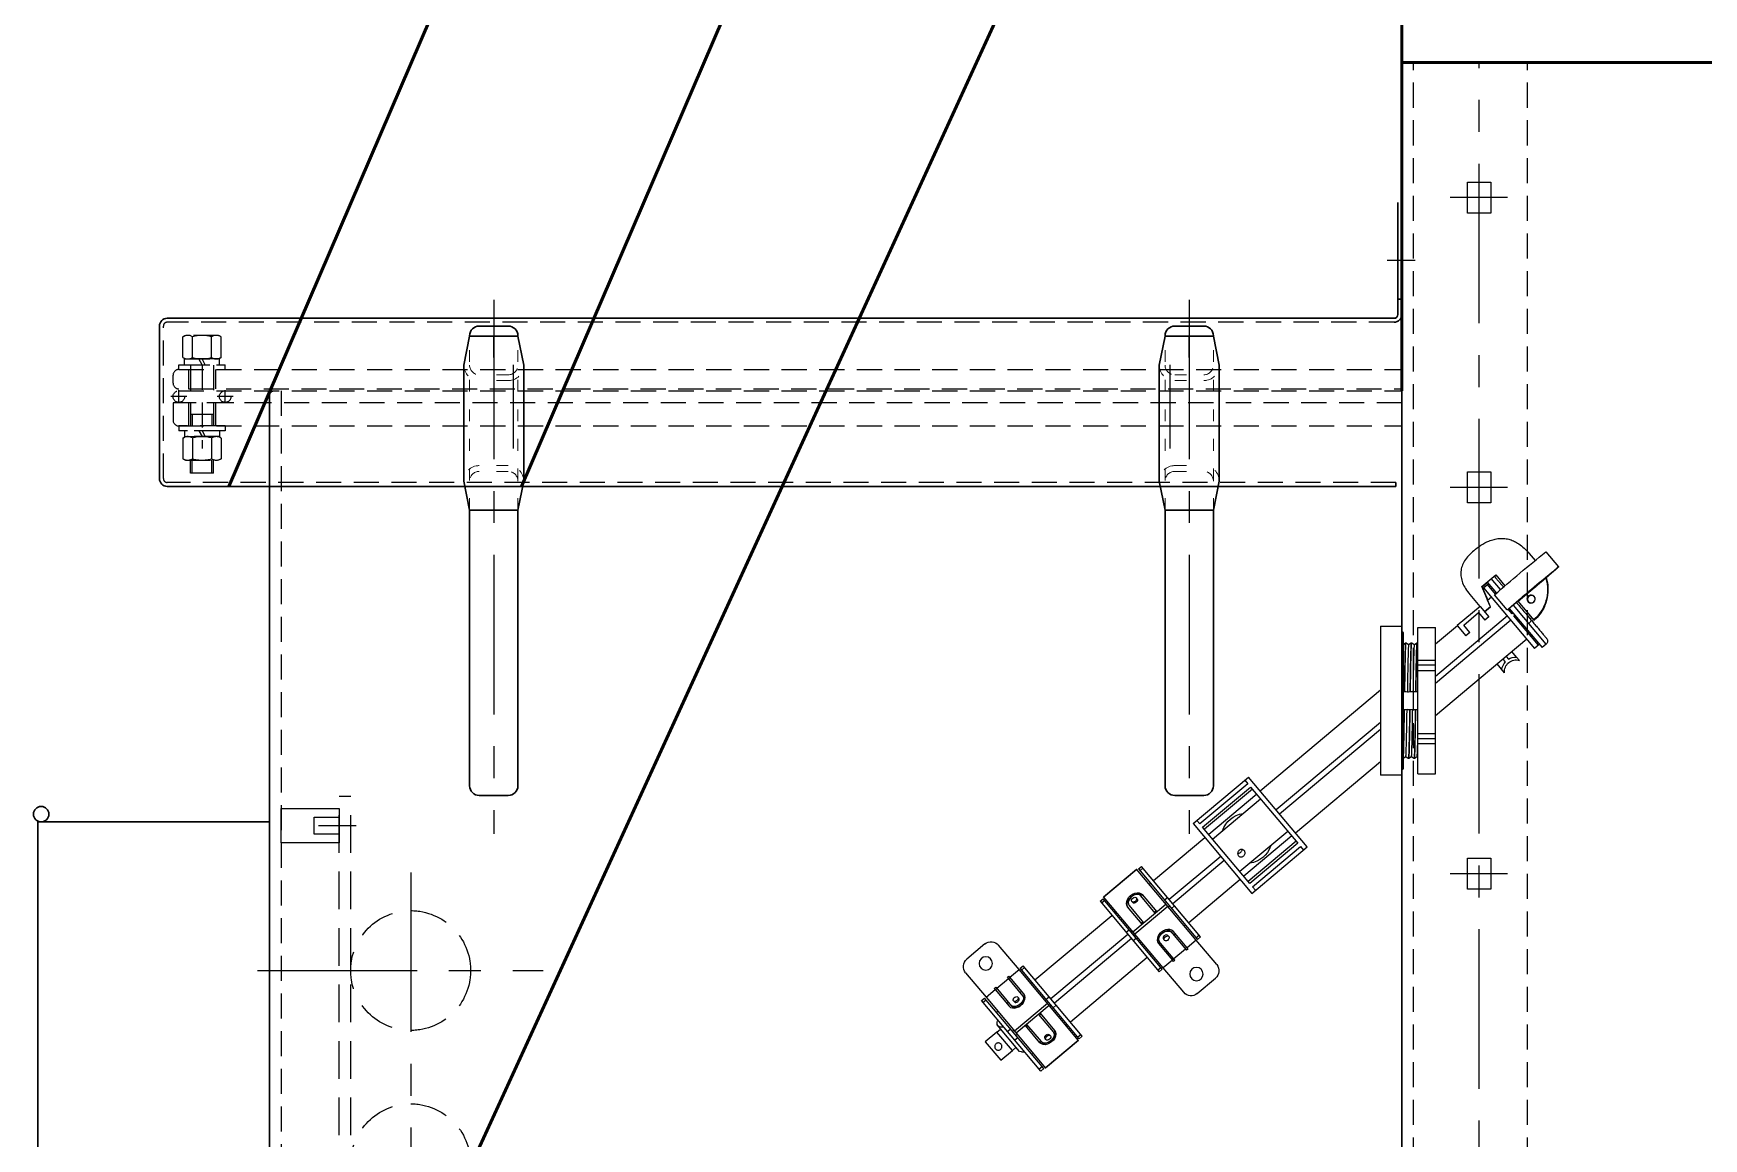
# Model space of a CAD drawing. Header units: millimetres. Extents: x 237080 to 246815, y -181726 to -175279.
# Drawn here: x 241402 to 242266, y -176625 to -176053 of the extents above; entities that cross this region are included whole.
import ezdxf

# ---------------------------------------------------------------- set-up
doc = ezdxf.new("R2010")
doc.units = ezdxf.units.MM
doc.header["$LTSCALE"] = 13
for name, pattern in [('ACAD_ISO03W100', [1.18, 0.47, -0.71]), ('CENTER', [50.8, 31.75, -6.35, 6.35, -6.35]), ('CENTERX2', [101.6, 63.5, -12.7, 12.7, -12.7]), ('DASHED', [0.75, 0.5, -0.25])]:
    doc.linetypes.add(name, pattern=pattern)
doc.layers.get('0').update_dxf_attribs({"color": 1, "linetype": 'CENTER'})
for name, color, linetype in [('1', 4, 'Continuous'), ('4虚线层', 6, 'DASHED'), ('粗实线', 4, 'Continuous')]:
    doc.layers.add(name, color=color, linetype=linetype)
doc.layers.add('标注、文本', color=3, linetype='Continuous', lineweight=25)

# ---------------------------------------------------------------- blocks, each defined once
blk = doc.blocks.new('A$C4cc2a5a2')
at = {"color": 7, "linetype": 'Continuous', "lineweight": 25}
for p, q in [((38.9, 377.4), (38.9, 385.3)), ((38.9, 385.3), (51.4, 385.3)), ((51.4, 385.3), (51.4, 377.4)), ((21.35, 373), (21.35, 371)), ((68.95, 373), (21.35, 373)), ((22.52, 373), (22.52, 371)), ((36.15, 375), (35.41, 374.26)), ((54.15, 375), (36.15, 375)), ((51.4, 377.4), (38.9, 377.4)), ((38.95, 377.4), (38.95, 375)), ((42.32, 371), (42.32, 373)), ((47.98, 373), (47.98, 371)), ((51.35, 375), (51.35, 377.4)), ((52.78, 374.24), (52.75, 374.27)), ((54.89, 374.26), (54.15, 375)), ((67.78, 371), (67.78, 373)), ((68.95, 371), (68.95, 373)), ((0, 352.85), (0, 365.15)), ((5, 370.15), (21.5, 370.15)), ((20.71, 363.95), (20.71, 362.95)), ((21.5, 363.95), (20.71, 363.95)), ((68.95, 371), (21.35, 371)), ((21.5, 370.15), (21.5, 363.95)), ((21.5, 370.15), (69.48, 370.15)), ((21.5, 363.95), (32.77, 363.95)), ((21.71, 363.95), (21.71, 362.95)), ((30.9, 371), (30.9, 370.15)), ((30.9, 363.95), (30.9, 362.95)), ((43.75, 371), (43.75, 370.15)), ((44.44, 347.85), (44.44, 370.15)), ((45.86, 347.85), (45.86, 370.15)), ((57.52, 363.95), (45.86, 363.95)), ((46.55, 370.15), (46.55, 371)), ((46.55, 362.95), (46.55, 363.95)), ((59.4, 370.15), (59.4, 371)), ((69.19, 370.15), (69.19, 347.85)), ((69.48, 347.85), (69.48, 370.15)), ((20.71, 362.95), (33.48, 362.95)), ((33.48, 355.05), (20.71, 355.05)), ((20.71, 355.05), (20.71, 354.05)), ((21.5, 362.95), (21.5, 355.05)), ((21.71, 355.05), (21.71, 354.05)), ((30.9, 355.05), (30.9, 354.05)), ((32.77, 360.5), (32.07, 360.5)), ((32.07, 357.5), (32.77, 357.5)), ((35.58, 361.6), (35.75, 361.6)), ((35.75, 356.4), (35.58, 356.4)), ((35.8, 361.5), (35.64, 361.5)), ((35.64, 356.5), (35.8, 356.5)), ((57.52, 362.95), (45.86, 362.95)), ((45.86, 355.05), (57.52, 355.05)), ((46.55, 354.05), (46.55, 355.05)), ((58.23, 360.5), (57.52, 360.5)), ((57.52, 357.5), (58.23, 357.5)), ((59.4, 361.93), (59.4, 362.34)), ((59.4, 355.66), (59.4, 356.07)), ((21.5, 347.85), (5, 347.85)), ((20.71, 354.05), (21.5, 354.05)), ((21.35, 347), (21.35, 345)), ((68.95, 347), (21.35, 347)), ((21.5, 354.05), (21.5, 347.85)), ((32.77, 354.05), (21.5, 354.05)), ((69.48, 347.85), (21.5, 347.85)), ((22.52, 347), (22.52, 345)), ((30.9, 347.85), (30.9, 347)), ((42.32, 347), (42.32, 345)), ((43.75, 347.85), (43.75, 347)), ((45.86, 354.05), (57.52, 354.05)), ((46.55, 347), (46.55, 347.85)), ((47.98, 345), (47.98, 347)), ((59.4, 347), (59.4, 347.85)), ((67.78, 347), (67.78, 345)), ((68.95, 345), (68.95, 347)), ((68.95, 345), (21.35, 345)), ((30.9, 345), (30.9, 293)), ((43.75, 293), (43.75, 345)), ((46.55, 293), (46.55, 345)), ((59.4, 293), (59.4, 345)), ((20.81, 290.15), (20.81, 267.85)), ((68.8, 290.15), (20.81, 290.15)), ((21.11, 267.85), (21.11, 290.15)), ((21.35, 293), (21.35, 291)), ((21.35, 293), (68.95, 293)), ((68.95, 291), (21.35, 291)), ((22.52, 293), (22.52, 291)), ((30.9, 291), (30.9, 290.15)), ((42.32, 293), (42.32, 291)), ((43.75, 291), (43.75, 290.15)), ((44.44, 290.15), (44.44, 267.85)), ((45.86, 290.15), (45.86, 267.85)), ((46.55, 290.15), (46.55, 291)), ((47.98, 293), (47.98, 291)), ((59.4, 290.15), (59.4, 291)), ((67.78, 293), (67.78, 291)), ((68.8, 283.95), (68.8, 290.15)), ((85.3, 290.15), (68.8, 290.15)), ((68.95, 291), (68.95, 293)), ((30.9, 282.34), (30.9, 281.93)), ((32.77, 280.5), (32.07, 280.5)), ((32.07, 277.5), (32.77, 277.5)), ((44.44, 283.95), (32.77, 283.95)), ((32.77, 282.95), (44.44, 282.95)), ((43.75, 283.95), (43.75, 282.95)), ((54.65, 281.5), (54.5, 281.5)), ((54.54, 281.6), (54.71, 281.6)), ((69.58, 282.95), (56.82, 282.95)), ((57.52, 283.95), (68.8, 283.95)), ((58.23, 280.5), (57.52, 280.5)), ((57.52, 277.5), (58.23, 277.5)), ((59.4, 282.95), (59.4, 283.95)), ((68.58, 282.95), (68.58, 283.95)), ((69.58, 283.95), (68.8, 283.95)), ((68.8, 275.05), (68.8, 282.95)), ((69.58, 282.95), (69.58, 283.95)), ((90.3, 285.15), (90.3, 272.85)), ((30.9, 276.07), (30.9, 275.66)), ((44.44, 275.05), (32.77, 275.05)), ((32.77, 274.05), (44.44, 274.05)), ((43.75, 275.05), (43.75, 274.05)), ((54.5, 276.5), (54.65, 276.5)), ((54.71, 276.4), (54.54, 276.4)), ((56.82, 275.05), (69.58, 275.05)), ((68.8, 274.05), (57.52, 274.05)), ((59.4, 274.05), (59.4, 275.05)), ((68.58, 274.05), (68.58, 275.05)), ((68.8, 267.85), (68.8, 274.05)), ((68.8, 274.05), (69.58, 274.05)), ((69.58, 274.05), (69.58, 275.05)), ((68.8, 267.85), (20.81, 267.85)), ((21.35, 267), (21.35, 265)), ((21.35, 267), (68.95, 267)), ((68.95, 265), (21.35, 265)), ((22.52, 267), (22.52, 265)), ((30.9, 267.85), (30.9, 267)), ((30.9, 265), (30.9, 230.2)), ((42.32, 267), (42.32, 265)), ((43.75, 267.85), (43.75, 267)), ((43.75, 230.2), (43.75, 265)), ((46.55, 267), (46.55, 267.85)), ((46.55, 230.2), (46.55, 265)), ((47.98, 267), (47.98, 265)), ((59.4, 267), (59.4, 267.85)), ((59.4, 230.2), (59.4, 265)), ((67.78, 267), (67.78, 265)), ((85.3, 267.85), (68.8, 267.85)), ((68.95, 265), (68.95, 267)), ((21.55, 230.2), (21.55, 192.8)), ((21.55, 230.2), (68.75, 230.2)), ((23.95, 227.7), (21.55, 227.7)), ((23.95, 195.3), (23.95, 227.7)), ((26.15, 227.7), (26.15, 195.3)), ((64.15, 227.7), (26.15, 227.7)), ((27.55, 195.3), (27.55, 227.7)), ((31.05, 195.3), (31.05, 227.7)), ((34.15, 227.7), (34.15, 195.3)), ((56.15, 195.3), (56.15, 227.7)), ((59.25, 195.3), (59.25, 227.7)), ((62.75, 195.3), (62.75, 227.7)), ((64.15, 195.3), (64.15, 227.7)), ((68.75, 227.7), (66.35, 227.7)), ((66.35, 227.7), (66.35, 195.3)), ((68.75, 230.2), (68.75, 192.8)), ((21.55, 195.3), (23.95, 195.3)), ((68.75, 192.8), (21.55, 192.8)), ((26.15, 195.3), (64.15, 195.3)), ((30.9, 192.8), (30.9, 111.5)), ((43.75, 122.28), (43.75, 192.8)), ((46.55, 124.63), (46.55, 192.8)), ((59.4, 135.41), (59.4, 192.8)), ((66.35, 195.3), (68.75, 195.3)), ((5.65, 90.31), (64.64, 139.81)), ((71.71, 131.38), (64.64, 139.81)), ((12.72, 81.89), (71.71, 131.38)), ((15.89, 83.56), (63.24, 123.3)), ((63.24, 123.3), (69.51, 128.56)), ((76.65, 124.61), (64.57, 114.46)), ((65.7, 125.32), (65.68, 125.34)), ((65.77, 123.68), (65.7, 125.32)), ((67.36, 123.33), (65.77, 123.69)), ((67.57, 123.09), (67.37, 123.33)), ((67.64, 121.44), (67.57, 123.08)), ((69.24, 121.1), (67.64, 121.45)), ((69.45, 120.85), (69.24, 121.1)), ((76.65, 124.61), (82.44, 117.71)), ((62.59, 112.8), (60.63, 111.16)), ((64.57, 114.46), (62.59, 112.8)), ((62.59, 112.8), (68.37, 105.91)), ((64.57, 114.46), (70.35, 107.57)), ((70.08, 119.09), (69.52, 119.22)), ((82.44, 117.71), (70.35, 107.57)), ((60.63, 111.16), (35.6, 90.16)), ((66.42, 104.27), (41.39, 83.26)), ((46.76, 108.58), (46.56, 108.82)), ((48.64, 106.35), (48.43, 106.59)), ((50.51, 104.11), (50.31, 104.36)), ((60.63, 111.16), (66.42, 104.27)), ((68.37, 105.91), (66.42, 104.27)), ((70.35, 107.57), (68.37, 105.91)), ((39.11, 103.05), (39.4, 102.62)), ((39.4, 102.62), (39.6, 102.38)), ((41.28, 100.39), (41.48, 100.15)), ((43.15, 98.15), (43.35, 97.91)), ((59.4, 36.6), (59.4, 98.38)), ((5.65, 90.31), (12.72, 81.89)), ((31.58, 86.78), (18.63, 75.92)), ((20.4, 87.52), (20.47, 85.89)), ((33.42, 88.33), (31.58, 86.78)), ((31.58, 86.78), (37.36, 79.89)), ((35.6, 90.16), (33.42, 88.33)), ((33.42, 88.33), (39.21, 81.44)), ((35.6, 90.16), (41.39, 83.26)), ((46.55, 36.6), (46.55, 87.6)), ((20.47, 85.88), (20.67, 85.64)), ((20.68, 85.64), (22.27, 85.28)), ((22.27, 85.29), (22.34, 83.65)), ((22.34, 83.65), (22.55, 83.4)), ((22.55, 83.4), (24.15, 83.05)), ((24.15, 83.06), (24.21, 81.42)), ((24.22, 81.41), (24.42, 81.17)), ((41.39, 83.26), (24.41, 69.02)), ((24.43, 81.17), (24.79, 81.09)), ((43.75, 36.6), (43.75, 85.25)), ((18.63, 75.92), (18.54, 75.84)), ((18.54, 75.84), (24.32, 68.94)), ((18.63, 75.92), (24.41, 69.02)), ((30.9, 74.46), (30.9, 59.6)), ((24.41, 69.02), (24.32, 68.94)), ((30.85, 44.2), (30.85, 59.6)), ((30.85, 59.6), (37.85, 59.6)), ((32.85, 56.9), (32.85, 46.9)), ((37.85, 56.9), (32.85, 56.9)), ((37.85, 56.9), (37.85, 59.6)), ((65.4, 56.6), (59.4, 56.6)), ((61.27, 52.6), (59.4, 52.6)), ((22.77, 44.3), (30.85, 44.3)), ((30.85, 44.2), (37.85, 44.2)), ((32.85, 46.9), (37.85, 46.9)), ((34.48, 44.2), (34.48, 40.3)), ((34.5, 40.3), (34.5, 44.2)), ((37.85, 44.2), (37.85, 46.9)), ((59.4, 50.6), (61.27, 50.6)), ((63.12, 46.6), (59.4, 46.6)), ((65.4, 46.6), (63.12, 46.6)), ((34.48, 40.3), (23.58, 37)), ((23.58, 37), (23.58, 27.5)), ((23.92, 37), (30.9, 39.11)), ((23.92, 33.3), (23.92, 37)), ((24.65, 36.6), (24.65, 33.3)), ((24.65, 36.6), (65.65, 36.6)), ((30.9, 39.19), (30.9, 36.6)), ((41.33, 34.6), (31.13, 34.6)), ((34.5, 40.3), (34.48, 40.3)), ((65.65, 33.3), (65.65, 36.6)), ((23.58, 33.3), (31.07, 33.3)), ((31.02, 30.5), (23.58, 30.5)), ((23.58, 27.5), (30.99, 27.5)), ((23.92, 27.5), (23.92, 28.61)), ((31.09, 34), (24.66, 34)), ((24.66, 34), (24.66, 33.3)), ((30.92, 33.3), (30.92, 34)), ((44.4, 34), (41.38, 34)), ((41.4, 33.3), (67.85, 33.3)), ((67.85, 30.5), (41.45, 30.5)), ((41.48, 27.5), (54.22, 27.5)), ((41.58, 8.73), (41.58, 27.5)), ((43.75, 34), (43.75, 33.3)), ((44.4, 33.3), (44.4, 34)), ((45.9, 33.3), (45.9, 34)), ((65.64, 34), (45.9, 34)), ((46.55, 34), (46.55, 33.3)), ((52.4, 27.5), (52.4, 28.5)), ((54.22, 27.5), (54.32, 27.5)), ((59.38, 34), (59.38, 33.3)), ((65.64, 33.3), (65.64, 34)), ((67.85, 30.5), (67.85, 33.3)), ((45.07, 23.5), (45.01, 23.5)), ((45.01, 19.5), (45.07, 19.5)), ((52.4, 18.5), (51.98, 18.5)), ((52.4, 18.5), (52.4, 19.41)), ((41.49, 8.73), (41.58, 8.73)), ((26.25, 7.1), (30.99, 7.1)), ((31.13, 0), (41.33, 0))]:
    blk.add_line(p, q, dxfattribs=at)
at = {"color": 7, "linetype": 'Continuous', "lineweight": 25, "flags": 128}
for points in [[(32.77, 363.95), (33.68, 363.78), (34.52, 363.29), (35.25, 362.5), (35.81, 361.48), (36.16, 360.28), (36.27, 359), (36.16, 357.72), (35.81, 356.53), (35.25, 355.5), (34.52, 354.71), (33.68, 354.22), (32.77, 354.05)], [(56.82, 354.05), (57.72, 354.22), (58.57, 354.71), (59.29, 355.5), (59.85, 356.53), (60.2, 357.72), (60.32, 359), (60.2, 360.28), (59.85, 361.48), (59.29, 362.5), (58.57, 363.29), (57.72, 363.78), (56.82, 363.95)], [(57.52, 354.05), (58.43, 354.22), (59.27, 354.71), (60, 355.5), (60.55, 356.53), (60.9, 357.72), (61.02, 359), (60.9, 360.28), (60.55, 361.48), (60, 362.5), (59.27, 363.29), (58.43, 363.78), (57.52, 363.95)], [(32.26, 360.47), (31.85, 360.47), (31.47, 360.24), (31.18, 359.82), (31.03, 359.28), (31.03, 358.69), (31.19, 358.15), (31.49, 357.75), (31.87, 357.53), (32.28, 357.53), (32.66, 357.76), (32.95, 358.18), (33.11, 358.72), (33.11, 359.31), (32.94, 359.85), (32.65, 360.26), (32.26, 360.47)], [(32.77, 355.05), (33.56, 355.21), (34.28, 355.68), (34.89, 356.41), (35.32, 357.36), (35.54, 358.44), (35.54, 359.56), (35.32, 360.64), (34.89, 361.59), (34.28, 362.32), (33.56, 362.79), (32.77, 362.95)], [(32.77, 360.5), (33.18, 360.39), (33.52, 360.06), (33.75, 359.57), (33.84, 359), (33.75, 358.43), (33.52, 357.94), (33.18, 357.61), (32.77, 357.5)], [(33.48, 355.05), (34.27, 355.21), (34.99, 355.68), (35.59, 356.41), (36.02, 357.36), (36.25, 358.44), (36.25, 359.56), (36.02, 360.64), (35.59, 361.59), (34.99, 362.32), (34.27, 362.79), (33.48, 362.95)], [(57.52, 360.5), (57.12, 360.39), (56.77, 360.06), (56.54, 359.57), (56.46, 359), (56.54, 358.43), (56.77, 357.94), (57.12, 357.61), (57.52, 357.5)], [(59.29, 359), (59.21, 359.57), (58.98, 360.06), (58.64, 360.39), (58.23, 360.5), (57.82, 360.39), (57.48, 360.06), (57.25, 359.57), (57.17, 359), (57.25, 358.43), (57.48, 357.94), (57.82, 357.61), (58.23, 357.5), (58.64, 357.61), (58.98, 357.94), (59.21, 358.43), (59.29, 359)], [(57.52, 355.05), (58.31, 355.21), (59.03, 355.68), (59.63, 356.41), (60.06, 357.36), (60.29, 358.44), (60.29, 359.56), (60.06, 360.64), (59.63, 361.59), (59.03, 362.32), (58.31, 362.79), (57.52, 362.95)], [(32.77, 283.95), (31.87, 283.78), (31.02, 283.29), (30.3, 282.5), (29.74, 281.48), (29.39, 280.28), (29.27, 279), (29.39, 277.72), (29.74, 276.53), (30.3, 275.5), (31.02, 274.71), (31.87, 274.22), (32.77, 274.05)], [(33.48, 283.95), (32.58, 283.78), (31.73, 283.29), (31.01, 282.5), (30.45, 281.48), (30.1, 280.28), (29.98, 279), (30.1, 277.72), (30.45, 276.53), (31.01, 275.5), (31.73, 274.71), (32.58, 274.22), (33.48, 274.05)], [(32.77, 275.05), (31.99, 275.21), (31.26, 275.68), (30.66, 276.41), (30.23, 277.36), (30.01, 278.44), (30.01, 279.56), (30.23, 280.64), (30.66, 281.59), (31.26, 282.32), (31.99, 282.79), (32.77, 282.95)], [(33.07, 278.51), (33.13, 279.09), (33.02, 279.66), (32.77, 280.12), (32.41, 280.42), (32, 280.5), (31.6, 280.35), (31.27, 280), (31.06, 279.49), (31.01, 278.91), (31.11, 278.34), (31.36, 277.88), (31.72, 277.58), (32.13, 277.5), (32.53, 277.65), (32.86, 278), (33.07, 278.51)], [(32.77, 277.5), (33.18, 277.61), (33.52, 277.94), (33.75, 278.43), (33.84, 279), (33.75, 279.57), (33.52, 280.06), (33.18, 280.39), (32.77, 280.5)], [(57.52, 274.05), (56.62, 274.22), (55.77, 274.71), (55.05, 275.5), (54.49, 276.53), (54.14, 277.72), (54.02, 279), (54.14, 280.28), (54.49, 281.48), (55.05, 282.5), (55.77, 283.29), (56.62, 283.78), (57.52, 283.95)], [(56.82, 282.95), (56.03, 282.79), (55.31, 282.32), (54.71, 281.59), (54.28, 280.64), (54.05, 279.56), (54.05, 278.44), (54.28, 277.36), (54.71, 276.41), (55.31, 275.68), (56.03, 275.21), (56.82, 275.05)], [(57.52, 282.95), (56.74, 282.79), (56.01, 282.32), (55.41, 281.59), (54.98, 280.64), (54.76, 279.56), (54.76, 278.44), (54.98, 277.36), (55.41, 276.41), (56.01, 275.68), (56.74, 275.21), (57.52, 275.05)], [(57.52, 277.5), (57.12, 277.61), (56.77, 277.94), (56.54, 278.43), (56.46, 279), (56.54, 279.57), (56.77, 280.06), (57.12, 280.39), (57.52, 280.5)], [(59.12, 278.18), (59.27, 278.72), (59.27, 279.31), (59.11, 279.85), (58.81, 280.26), (58.43, 280.47), (58.01, 280.47), (57.63, 280.24), (57.34, 279.82), (57.19, 279.28), (57.19, 278.69), (57.35, 278.15), (57.65, 277.74), (58.03, 277.53), (58.45, 277.53), (58.83, 277.76), (59.12, 278.18)], [(41.48, 27.5), (41.47, 29.33), (41.45, 30.94), (41.43, 32.28), (41.4, 33.33), (41.38, 34.08), (41.35, 34.5), (41.33, 34.59), (41.3, 34.35), (41.28, 33.78), (41.26, 32.9), (41.23, 31.71), (41.21, 30.25), (41.2, 28.54), (41.18, 26.61), (41.17, 24.5), (41.16, 22.26), (41.15, 19.92), (41.15, 17.53), (41.15, 15.13), (41.16, 12.78), (41.17, 10.51), (41.18, 8.38), (41.19, 6.41), (41.21, 4.66), (41.23, 3.14), (41.25, 1.91), (41.27, 0.96), (41.3, 0.33), (41.32, 0.03), (41.35, 0.06), (41.37, 0.42), (41.4, 1.1), (41.42, 2.1), (41.44, 3.39), (41.46, 4.94), (41.48, 6.74), (41.49, 8.73)], [(41.44, 17.3), (41.44, 15.51), (41.43, 13.79), (41.43, 12.17), (41.41, 10.72), (41.4, 9.48), (41.38, 8.49), (41.37, 7.79), (41.35, 7.39), (41.33, 7.31), (41.31, 7.55), (41.29, 8.1), (41.28, 8.95), (41.26, 10.07), (41.25, 11.42), (41.24, 12.96), (41.23, 14.64), (41.23, 16.4), (41.23, 18.2), (41.23, 19.96), (41.24, 21.64), (41.25, 23.18), (41.26, 24.53), (41.28, 25.65), (41.29, 26.5), (41.31, 27.05), (41.33, 27.29), (41.35, 27.21), (41.37, 26.81), (41.38, 26.11), (41.4, 25.12), (41.41, 23.88), (41.43, 22.43), (41.43, 20.81), (41.44, 19.09), (41.44, 17.3)]]:
    blk.add_lwpolyline(points, dxfattribs=at)
at = {"color": 7, "linetype": 'Continuous', "lineweight": 25}
for centre, radius in [((8, 359), 3.45), ((82.3, 279), 3.45), ((45.01, 21.5), 2)]:
    blk.add_circle(centre, radius, dxfattribs=at)
for centre, radius, start, end in [((5, 365.15), 5, 90, 180), ((5, 352.85), 5, 180, 270), ((85.3, 285.15), 5, 0, 90), ((85.3, 272.85), 5, 270, 0), ((45.15, 214), 13, 147.79577, 212.20423), ((45.15, 214), 13, 327.79577, 32.2042), ((68.68, 51.6), 7.48, 138.04996, 172.31675), ((68.68, 51.6), 5.98, 123.26191, 236.73809), ((68.68, 51.6), 7.48, 187.68325, 221.95004), ((669.19, 17.3), 638.29, 178.44689, 181.55311), ((33.67, 27.5), 20.4, 292.54376, 0.00086), ((33.82, 27.5), 20.4, 335.57286, 0.00006), ((33.83, 27.5), 20.4, 292.07672, 333.82267), ((45.07, 21.5), 2.1, 91.25082, 268.74918)]:
    blk.add_arc(centre, radius, start, end, dxfattribs=at)
for centre, major_axis, ratio, start_param, end_param in [((40.58, 42.09), (-23, -6.96), 0.002931, 0.738599, 0.75974), ((47.84, 44.29), (-19, -5.75), 0.002931, 5.489628, 6.751921), ((33.58, 27.5), (0, -20.4), 0.999832, 0.402975, 1.570796), ((33.92, 27.5), (-20.4, 0), 0.999944, 2.704427, 3.141593), ((33.92, 27.5), (-20.4, 0), 0.999944, 1.951256, 2.684683)]:
    blk.add_ellipse(centre, major_axis=major_axis, ratio=ratio, start_param=start_param, end_param=end_param, dxfattribs=at)
blk.add_ellipse((44.98, 21.5), major_axis=(0, -2.1), ratio=0.999832, dxfattribs=at)
for points, knots in [([(45.15, 383.6), (44.94, 383.58), (44.52, 383.54), (43.96, 383.22), (43.52, 382.75), (43.27, 382.15), (43.22, 381.51), (43.39, 380.89), (43.75, 380.36), (44.27, 379.98), (44.77, 379.82), (45.27, 379.79), (45.78, 379.87), (46.34, 380.18), (46.78, 380.65), (47.03, 381.25), (47.07, 381.89), (46.91, 382.51), (46.55, 383.04), (46.03, 383.42), (45.53, 383.58), (45.23, 383.6), (45.15, 383.6)], [0, 0, 0, 0, 0.052669, 0.105305, 0.158826, 0.213042, 0.266263, 0.318339, 0.370907, 0.424819, 0.47887, 0.5, 0.552669, 0.605305, 0.658826, 0.713042, 0.766263, 0.818339, 0.870907, 0.924819, 0.97887, 1, 1, 1, 1]), ([(36.84, 375), (36.42, 374.88), (35.66, 374.65), (34.88, 373.72), (34.51, 373.13), (34.43, 373)], [0, 0, 0, 0, 0.492386, 0.888509, 1, 1, 1, 1]), ([(39.23, 373), (39.14, 373.15), (38.74, 373.79), (37.95, 374.7), (37.21, 374.9), (36.84, 375)], [0, 0, 0, 0, 0.127146, 0.554808, 1, 1, 1, 1]), ([(54.87, 374.24), (55.13, 373.98), (55.47, 373.64), (55.78, 373.13), (55.86, 373)], [0, 0, 0, 0, 0.742476, 1, 1, 1, 1]), ([(49.36, 219), (49.57, 219.02), (49.98, 219.07), (50.5, 219.4), (50.9, 219.91), (51.13, 220.54), (51.16, 221.22), (51.01, 221.87), (50.67, 222.42), (50.19, 222.83), (49.72, 222.98), (49.23, 223.01), (48.74, 222.92), (48.17, 222.6), (47.72, 222.09), (47.46, 221.46), (47.42, 220.78), (47.6, 220.13), (47.98, 219.57), (48.51, 219.18), (49, 219.01), (49.29, 219), (49.36, 219)], [0, 0, 0, 0, 0.053086, 0.106152, 0.159753, 0.213743, 0.26714, 0.319883, 0.372932, 0.426763, 0.480647, 0.5, 0.553086, 0.606152, 0.659753, 0.713743, 0.76714, 0.819883, 0.872932, 0.926763, 0.980647, 1, 1, 1, 1]), ([(48.16, 222.54), (48.28, 222.41), (48.53, 222.13), (48.73, 221.52), (48.78, 220.85), (48.65, 220.22), (48.45, 219.75), (48.24, 219.55), (48.16, 219.48)], [0, 0, 0, 0, 0.162671, 0.359608, 0.547485, 0.722385, 0.900968, 1, 1, 1, 1]), ([(46.56, 108.82), (47.39, 109.54), (49.45, 111.33), (52.64, 114.09), (55.96, 116.98), (58.84, 119.5), (60.63, 121.07), (61.28, 121.65), (61.29, 121.66)], [0, 0, 0, 0, 0.1425479, 0.3546515, 0.572906, 0.7850106, 0.9971131, 1, 1, 1, 1]), ([(65.68, 125.31), (65.67, 125.27), (65.62, 125.18), (64.98, 124.56), (63.67, 123.35), (61.73, 121.62), (59.28, 119.47), (56.35, 116.9), (53.21, 114.17), (49.98, 111.37), (47.84, 109.52), (46.76, 108.58)], [0, 0, 0, 0, 0.071606, 0.1903, 0.312437, 0.431131, 0.553268, 0.671962, 0.794098, 0.895975, 1, 1, 1, 1]), ([(65.75, 123.66), (65.7, 123.59), (65.6, 123.43), (64.57, 122.46), (62.91, 120.96), (60.64, 118.95), (57.87, 116.52), (54.68, 113.74), (51.19, 110.7), (48.7, 108.54), (47.46, 107.47)], [0, 0, 0, 0, 0.118686, 0.247222, 0.375253, 0.501599, 0.62655, 0.752078, 0.876263, 1, 1, 1, 1]), ([(48.43, 106.59), (49.26, 107.31), (51.33, 109.09), (54.52, 111.86), (57.83, 114.74), (60.79, 117.33), (63.27, 119.51), (65.23, 121.26), (66.54, 122.46), (67.22, 123.13), (67.44, 123.37), (67.36, 123.33), (67.35, 123.32)], [0, 0, 0, 0, 0.078488, 0.195275, 0.315448, 0.432235, 0.552408, 0.669195, 0.789369, 0.889611, 0.991967, 1, 1, 1, 1]), ([(67.56, 123.07), (67.54, 123.04), (67.5, 122.95), (66.86, 122.32), (65.54, 121.11), (63.61, 119.39), (61.16, 117.23), (58.22, 114.67), (55.09, 111.94), (51.86, 109.13), (49.72, 107.28), (48.64, 106.35)], [0, 0, 0, 0, 0.071606, 0.1903, 0.312437, 0.431131, 0.553268, 0.671962, 0.794098, 0.895975, 1, 1, 1, 1]), ([(67.62, 121.43), (67.57, 121.35), (67.47, 121.2), (66.44, 120.23), (64.78, 118.72), (62.51, 116.72), (59.74, 114.29), (56.56, 111.5), (53.06, 108.46), (50.57, 106.31), (49.33, 105.23)], [0, 0, 0, 0, 0.118686, 0.247222, 0.375253, 0.501599, 0.62655, 0.752078, 0.876263, 1, 1, 1, 1]), ([(50.31, 104.36), (51.15, 105.08), (53.22, 106.87), (56.42, 109.65), (59.72, 112.52), (62.65, 115.09), (65.13, 117.27), (67.09, 119.01), (68.48, 120.28), (69.12, 120.91), (69.3, 121.13), (69.23, 121.09), (69.22, 121.09)], [0, 0, 0, 0, 0.079277, 0.196064, 0.316239, 0.433027, 0.549814, 0.669988, 0.786776, 0.906951, 0.991967, 1, 1, 1, 1]), ([(63.2, 124.24), (63.26, 124.17), (63.36, 124.02), (63.43, 123.74), (63.4, 123.49), (63.3, 123.32), (63.2, 123.28), (63.18, 123.27)], [0, 0, 0, 0, 0.208882, 0.432727, 0.689125, 0.923479, 1, 1, 1, 1]), ([(69.51, 128.56), (69.58, 128.63), (69.72, 128.78), (69.8, 129.1), (69.75, 129.43), (69.61, 129.59), (69.55, 129.67)], [0, 0, 0, 0, 0.2387704, 0.5, 0.7612296, 1, 1, 1, 1]), ([(69.45, 120.85), (69.46, 120.83), (69.36, 120.72), (68.92, 120.27), (68.58, 119.95), (67.67, 119.12), (67.11, 118.6), (66.11, 117.71), (65.75, 117.4), (65, 116.73), (64.59, 116.37), (63.31, 115.24), (62.36, 114.41), (60.28, 112.6), (59.17, 111.62), (56.83, 109.59), (55.61, 108.53), (54.05, 107.18), (53.74, 106.91), (53.11, 106.36), (52.79, 106.09), (51.83, 105.25), (51.17, 104.68), (50.51, 104.11)], [0, 0, 0, 0, 0.125, 0.125, 0.25, 0.25, 0.375, 0.375, 0.4375, 0.4375, 0.5, 0.5, 0.625, 0.625, 0.75, 0.75, 0.875, 0.875, 0.90625, 0.90625, 0.9375, 0.9375, 1, 1, 1, 1]), ([(69.5, 119.19), (69.45, 119.12), (69.35, 118.96), (68.32, 117.99), (66.66, 116.49), (64.38, 114.47), (62.05, 112.43), (60.36, 110.96), (59.75, 110.42)], [0, 0, 0, 0, 0.170148, 0.354431, 0.53799, 0.719133, 0.898276, 1, 1, 1, 1]), ([(69.52, 119.2), (69.51, 119.47), (69.48, 120.02), (69.46, 120.57), (69.45, 120.85)], [0, 0, 0, 0, 0.5, 1, 1, 1, 1]), ([(46.56, 108.82), (46.48, 108.9), (46.4, 108.99), (46.31, 109.07), (46.3, 109.08)], [0, 0, 0, 0, 0.912573, 1, 1, 1, 1]), ([(51.11, 103.17), (51.09, 103.21), (51.01, 103.36), (50.82, 103.68), (50.63, 103.94), (50.51, 104.11)], [0, 0, 0, 0, 0.125541, 0.428336, 1, 1, 1, 1]), ([(20.52, 85.93), (20.5, 85.93), (20.41, 85.88), (20.87, 86.35), (21.92, 87.34), (23.65, 88.89), (25.91, 90.88), (28.68, 93.31), (31.88, 96.1), (35.48, 99.23), (38.08, 101.48), (39.4, 102.62)], [0, 0, 0, 0, 0.026822, 0.145533, 0.267688, 0.3864, 0.508555, 0.627267, 0.749421, 0.872771, 1, 1, 1, 1]), ([(39.6, 102.38), (38.77, 101.66), (36.71, 99.87), (33.52, 97.11), (30.21, 94.23), (27.25, 91.64), (24.77, 89.46), (22.8, 87.7), (21.45, 86.47), (20.72, 85.76), (20.73, 85.71), (20.74, 85.7)], [0, 0, 0, 0, 0.079127, 0.196864, 0.318014, 0.435752, 0.556903, 0.67464, 0.795792, 0.913529, 1, 1, 1, 1]), ([(22.29, 85.31), (22.34, 85.38), (22.44, 85.54), (23.47, 86.51), (25.13, 88.01), (27.4, 90.02), (30.17, 92.45), (33.35, 95.23), (36.85, 98.27), (39.34, 100.43), (40.58, 101.5)], [0, 0, 0, 0, 0.1186859, 0.2472221, 0.3752534, 0.5015991, 0.6265501, 0.7520775, 0.8762629, 1, 1, 1, 1]), ([(22.4, 83.7), (22.38, 83.69), (22.28, 83.65), (22.74, 84.11), (23.8, 85.1), (25.53, 86.66), (27.78, 88.65), (30.55, 91.08), (33.75, 93.87), (37.36, 96.99), (39.96, 99.25), (41.28, 100.39)], [0, 0, 0, 0, 0.026822, 0.145533, 0.267688, 0.3864, 0.508555, 0.627267, 0.749421, 0.872771, 1, 1, 1, 1]), ([(41.48, 100.15), (40.65, 99.43), (38.59, 97.64), (35.39, 94.87), (32.09, 91.99), (29.13, 89.41), (26.65, 87.23), (24.67, 85.47), (23.33, 84.24), (22.59, 83.52), (22.61, 83.48), (22.61, 83.46)], [0, 0, 0, 0, 0.079127, 0.196864, 0.318014, 0.435752, 0.556903, 0.67464, 0.795792, 0.913529, 1, 1, 1, 1]), ([(24.17, 83.07), (24.22, 83.15), (24.32, 83.3), (25.35, 84.27), (27.01, 85.78), (29.28, 87.78), (32.04, 90.22), (35.23, 93), (38.73, 96.04), (41.21, 98.19), (42.45, 99.27)], [0, 0, 0, 0, 0.118686, 0.247222, 0.375253, 0.501599, 0.62655, 0.752078, 0.876263, 1, 1, 1, 1]), ([(24.27, 81.47), (24.25, 81.46), (24.16, 81.42), (24.62, 81.88), (25.67, 82.87), (27.4, 84.42), (29.66, 86.41), (32.43, 88.84), (35.63, 91.63), (39.23, 94.76), (41.83, 97.01), (43.15, 98.15)], [0, 0, 0, 0, 0.026822, 0.145533, 0.267688, 0.3864, 0.508555, 0.627267, 0.749421, 0.872771, 1, 1, 1, 1]), ([(43.35, 97.91), (42.52, 97.19), (40.46, 95.41), (37.27, 92.64), (33.96, 89.76), (31, 87.17), (28.52, 84.99), (26.55, 83.23), (25.2, 82), (24.47, 81.29), (24.48, 81.25), (24.49, 81.23)], [0, 0, 0, 0, 0.079127, 0.196864, 0.318014, 0.435752, 0.556903, 0.67464, 0.795792, 0.913529, 1, 1, 1, 1]), ([(43.35, 97.91), (43.43, 97.83), (43.59, 97.67), (43.82, 97.45), (43.98, 97.32), (44.06, 97.26)], [0, 0, 0, 0, 0.346469, 0.692939, 1, 1, 1, 1]), ([(14.79, 83.71), (14.85, 83.64), (14.99, 83.48), (15.3, 83.37), (15.63, 83.39), (15.8, 83.51), (15.89, 83.56)], [0, 0, 0, 0, 0.23877, 0.5, 0.76123, 1, 1, 1, 1]), ([(6.69, 28.2), (6.73, 29.46), (6.81, 31.84), (7.57, 35.17), (8.82, 38.02), (10.63, 40.36), (12.96, 42.17), (15.8, 43.43), (19.13, 44.18), (21.51, 44.26), (22.77, 44.3)], [0, 0, 0, 0, 0.145062, 0.273806, 0.390391, 0.500367, 0.610288, 0.726718, 0.855228, 1, 1, 1, 1]), ([(6.69, 28.2), (6.73, 26.64), (6.81, 23.52), (7.62, 19.53), (8.86, 16.35), (10.26, 13.94), (12.09, 11.82), (14.2, 10.12), (16.5, 8.88), (19.24, 7.88), (22.52, 7.22), (25.01, 7.14), (26.25, 7.1)], [0, 0, 0, 0, 0.142114, 0.283778, 0.367918, 0.451968, 0.536715, 0.621441, 0.697453, 0.773541, 0.886661, 1, 1, 1, 1]), ([(23.58, 28.76), (23.64, 28.72), (23.92, 28.52), (24.27, 28.51), (24.55, 28.5)], [0, 0, 0, 0, 0.218693, 1, 1, 1, 1]), ([(24.55, 28.5), (24.49, 28.5), (24.39, 28.5), (24.62, 28.5), (25.14, 28.5), (25.98, 28.5), (27.11, 28.5), (28.53, 28.5), (29.83, 28.5), (30.73, 28.5), (31, 28.5)], [0, 0, 0, 0, 0.130597, 0.264175, 0.399815, 0.536511, 0.673206, 0.808847, 0.942424, 1, 1, 1, 1]), ([(41.47, 28.5), (42.28, 28.5), (44.24, 28.5), (47.29, 28.5), (50.38, 28.5), (52.22, 28.5), (53.08, 28.5)], [0, 0, 0, 0, 0.20742, 0.504056, 0.767312, 1, 1, 1, 1]), ([(53.08, 28.5), (53.19, 28.54), (53.41, 28.61), (53.67, 29.15), (53.82, 29.82), (53.84, 30.28), (53.84, 30.5)], [0, 0, 0, 0, 0.270261, 0.562429, 0.789736, 1, 1, 1, 1]), ([(53.08, 28.5), (53.91, 28.5), (55.69, 28.5), (58.27, 28.5), (60.83, 28.5), (63.15, 28.5), (64.62, 28.5), (65.44, 28.5), (65.65, 28.5), (65.75, 28.5)], [0, 0, 0, 0, 0.1232288, 0.2626462, 0.4197408, 0.595378, 0.7893102, 0.8927867, 1, 1, 1, 1]), ([(65.75, 28.5), (66.02, 28.53), (66.56, 28.58), (67.28, 29.05), (67.76, 29.74), (67.82, 30.25), (67.85, 30.5)], [0, 0, 0, 0, 0.2393587, 0.495301, 0.7536234, 1, 1, 1, 1])]:
    blk.add_open_spline(points, degree=3, knots=knots, dxfattribs=at)
for points in [[(47.46, 107.47), (47.25, 107.86), (47.02, 108.23), (46.76, 108.58)], [(48.43, 106.59), (48.14, 106.9), (47.81, 107.2), (47.46, 107.47)], [(49.33, 105.23), (49.13, 105.63), (48.9, 106), (48.64, 106.35)], [(50.31, 104.36), (50.01, 104.67), (49.68, 104.96), (49.33, 105.23)], [(39.6, 102.38), (39.9, 102.06), (40.23, 101.77), (40.58, 101.5)], [(40.58, 101.5), (40.78, 101.11), (41.02, 100.74), (41.28, 100.39)], [(41.48, 100.15), (41.78, 99.83), (42.1, 99.54), (42.45, 99.27)], [(42.45, 99.27), (42.66, 98.87), (42.89, 98.5), (43.15, 98.15)]]:
    blk.add_open_spline(points, degree=3, dxfattribs=at)
blk = doc.blocks.new('A$C3F113F42')
at = {"layer": '1', "color": 1, "linetype": 'CENTERX2', "lineweight": -3, "ltscale": 0.1}
for p, q in [((84.75, 340.79), (84.75, 30.31)), ((5.5, 290), (153.35, 290)), ((5.5, 190), (153.35, 190)), ((0, 90), (155.71, 90))]:
    blk.add_line(p, q, dxfattribs=at)
at = {"layer": '4虚线层', "ltscale": 3}
for p, q in [((53.75, 380), (47.75, 380)), ((47.75, 0), (47.75, 380)), ((53.75, 0), (53.75, 380)), ((36.98, 365), (62.09, 365)), ((36.98, 15), (62.09, 15)), ((47.75, 0), (53.75, 0))]:
    blk.add_line(p, q, dxfattribs=at)
at = {"layer": '4虚线层', "ltscale": 5}
for points in [[(17.75, 373.87), (47.75, 373.87), (47.75, 356.13), (17.75, 356.13)], [(17.75, 373.87), (47.75, 373.87), (47.75, 356.13), (17.75, 356.13)], [(17.75, 23.87), (47.75, 23.87), (47.75, 6.13), (17.75, 6.13)], [(17.75, 23.87), (47.75, 23.87), (47.75, 6.13), (17.75, 6.13)]]:
    blk.add_lwpolyline(points, close=True, dxfattribs=at)
at = {"layer": '4虚线层', "ltscale": 3}
for points in [[(34.78, 369.33), (47.75, 369.33), (47.75, 360.67), (34.78, 360.67)], [(34.78, 369.33), (47.75, 369.33), (47.75, 360.67), (34.78, 360.67)], [(34.78, 19.33), (47.75, 19.33), (47.75, 10.67), (34.78, 10.67)], [(34.78, 19.33), (47.75, 19.33), (47.75, 10.67), (34.78, 10.67)]]:
    blk.add_lwpolyline(points, close=True, dxfattribs=at)
for centre in [(84.75, 290), (84.75, 190), (84.75, 90)]:
    blk.add_circle(centre, 31, dxfattribs=at)

msp = doc.modelspace()

# ---------------------------------------------------------------- linework, layer by layer
at = {"layer": '1', "color": 1, "linetype": 'CENTERX2', "lineweight": -3, "ltscale": 0.1}
for p, q in [((242149.854, -177787.529), (242149.854, -176067.529)), ((242164.647, -176137.529), (242134.901, -176137.529)), ((242116.796, -176170.023), (242102.357, -176170.023)), ((241639.854, -176190.394), (241639.854, -176466.858)), ((241999.854, -176190.394), (241999.854, -176466.858)), ((241649.854, -176224.09), (241649.854, -176267.357)), ((241989.854, -176224.09), (241989.854, -176267.357)), ((242164.647, -176287.529), (242134.901, -176287.529)), ((242164.647, -176487.529), (242134.901, -176487.529))]:
    msp.add_line(p, q, dxfattribs=at)
at = {"layer": '1'}
for p, q in [((241639.929, -176220.261), (241639.929, -176209.596)), ((241999.779, -176220.261), (241999.779, -176209.596))]:
    msp.add_line(p, q, dxfattribs=at)
at = {"layer": '4虚线层', "ltscale": 2}
for p, q in [((242115.854, -177787.529), (242115.854, -176067.529)), ((242174.854, -177787.529), (242174.854, -176067.529)), ((241468.854, -176283.006), (241468.854, -176204.023)), ((242105.854, -176202.023), (241470.854, -176202.023)), ((241478.929, -176209.596), (241480.258, -176208.829)), ((241478.929, -176220.261), (241478.929, -176209.596)), ((241497.449, -176208.829), (241480.258, -176208.829)), ((241483.891, -176220.261), (241483.891, -176209.596)), ((241493.816, -176220.261), (241493.816, -176209.596)), ((241498.779, -176209.596), (241497.449, -176208.829)), ((241498.779, -176220.261), (241498.779, -176209.596)), ((241476.854, -176226.529), (241476.854, -176224.029)), ((241476.854, -176224.029), (241500.854, -176224.029)), ((241478.929, -176220.261), (241480.258, -176221.029)), ((241479.854, -176224.029), (241479.854, -176221.029)), ((241479.854, -176221.029), (241497.854, -176221.029)), ((241479.854, -176224.029), (241497.854, -176224.029)), ((241497.449, -176221.029), (241480.258, -176221.029)), ((241482.854, -176224.247), (241482.854, -176249.747)), ((241488.854, -176224.029), (241487.154, -176221.029)), ((241490.554, -176224.029), (241488.854, -176221.029)), ((241488.854, -176224.09), (241488.854, -176267.357)), ((241494.854, -176224.247), (241494.854, -176249.747)), ((241498.779, -176220.261), (241497.449, -176221.029)), ((241497.854, -176224.029), (241497.854, -176221.029)), ((241500.854, -176226.529), (241500.854, -176224.029)), ((241473.854, -176233.529), (241473.854, -176229.529)), ((241473.854, -176233.529), (241473.854, -176229.529)), ((241476.854, -176226.529), (241500.854, -176226.529)), ((241476.854, -176226.529), (242109.854, -176226.529)), ((241481.854, -176226.529), (241481.854, -176236.529)), ((241495.854, -176226.529), (241495.854, -176236.529)), ((241481.038, -176240.529), (241472.669, -176240.529)), ((241476.854, -176243.767), (241476.854, -176237.29)), ((241476.854, -176237.529), (242109.854, -176237.529)), ((241476.854, -176237.529), (242109.854, -176237.529)), ((241481.854, -176236.529), (242109.854, -176236.529)), ((241505.038, -176240.529), (241496.669, -176240.529)), ((241500.854, -176243.767), (241500.854, -176237.29)), ((241529.854, -176237.529), (241529.854, -177681.529)), ((241523.854, -176243.747), (241473.854, -176243.747)), ((242109.854, -176243.747), (241473.854, -176243.747)), ((241473.854, -176243.747), (241473.854, -176252.747)), ((241481.854, -176243.747), (241481.854, -176255.747)), ((241494.854, -176249.747), (241482.854, -176249.747)), ((241482.854, -176249.747), (241482.854, -176255.747)), ((241483.754, -176249.747), (241483.754, -176255.747)), ((241493.954, -176249.747), (241493.954, -176255.747)), ((241494.854, -176249.747), (241494.854, -176255.747)), ((241495.854, -176243.747), (241495.854, -176255.747)), ((241476.854, -176255.747), (242109.854, -176255.747)), ((241500.854, -176255.747), (241476.854, -176255.747)), ((241476.854, -176255.747), (241476.854, -176258.247)), ((241500.854, -176258.247), (241476.854, -176258.247)), ((241497.854, -176258.247), (241479.854, -176258.247)), ((241479.854, -176258.247), (241479.854, -176261.247)), ((241487.154, -176258.247), (241488.854, -176261.247)), ((241488.854, -176258.247), (241490.554, -176261.247)), ((241497.854, -176258.247), (241497.854, -176261.247)), ((241500.854, -176255.747), (241500.854, -176258.247)), ((241478.929, -176262.014), (241480.258, -176261.247)), ((241478.929, -176262.014), (241478.929, -176272.679)), ((241497.854, -176261.247), (241479.854, -176261.247)), ((241480.258, -176261.247), (241497.449, -176261.247)), ((241483.891, -176262.014), (241483.891, -176272.679)), ((241493.816, -176262.014), (241493.816, -176272.679)), ((241498.779, -176262.014), (241497.449, -176261.247)), ((241498.779, -176262.014), (241498.779, -176272.679)), ((241478.929, -176272.679), (241480.258, -176273.447)), ((241480.258, -176273.447), (241497.449, -176273.447)), ((241482.854, -176280.189), (241482.854, -176273.447)), ((241483.754, -176280.189), (241483.754, -176273.447)), ((241493.954, -176280.189), (241493.954, -176273.447)), ((241494.854, -176280.189), (241494.854, -176273.447)), ((241498.779, -176272.679), (241497.449, -176273.447)), ((242106.854, -176285.006), (241470.854, -176285.006)), ((241494.854, -176280.189), (241482.854, -176280.189))]:
    msp.add_line(p, q, dxfattribs=at)
at = {"layer": '4虚线层'}
msp.add_line((242106.854, -176285.006), (242106.854, -176287.006), dxfattribs=at)
at = {"layer": '4虚线层', "ltscale": 5}
msp.add_line((242106.854, -176285.006), (242106.854, -176287.006), dxfattribs=at)
at = {"layer": '4虚线层', "ltscale": 2}
for centre in [(241476.854, -176240.529), (241500.854, -176240.529)]:
    msp.add_circle(centre, 3, dxfattribs=at)
for centre, radius, start, end in [((242105.854, -176198.023), 4, 270, 0), ((241470.854, -176204.023), 2, 90, 180), ((241481.464, -176213.398), 4.569, 57.914436, 123.704561), ((241488.854, -176226.829), 18, 73.996597, 106.003403), ((241496.243, -176213.398), 4.569, 56.295439, 122.085564), ((241481.464, -176216.46), 4.569, 236.295439, 302.558752), ((241488.854, -176203.029), 18, 253.996597, 286.003403), ((241496.243, -176216.46), 4.569, 237.914436, 303.704561), ((241476.854, -176229.529), 3, 90, 180), ((241476.854, -176229.529), 3, 90, 180), ((241476.854, -176233.529), 3, 180, 270), ((241476.854, -176233.529), 3, 180, 270), ((241525.854, -176239.747), 2, 90, 180), ((241476.854, -176252.747), 3, 180, 270), ((241481.464, -176265.816), 4.569, 57.914436, 123.704561), ((241488.854, -176279.247), 18, 73.996597, 106.003403), ((241496.243, -176265.816), 4.569, 56.295439, 122.558752), ((241481.464, -176268.878), 4.569, 236.295439, 302.085564), ((241488.854, -176255.447), 18, 253.996597, 286.003403), ((241496.243, -176268.878), 4.569, 237.914436, 303.704561), ((241470.854, -176283.006), 2, 180, 270)]:
    msp.add_arc(centre, radius, start, end, dxfattribs=at)
at = {"layer": '标注、文本', "color": 2, "linetype": 'ACAD_ISO03W100', "lineweight": 18}
for p, q in [((241627.354, -176299.264), (241627.354, -176209.023)), ((241652.354, -176299.264), (241652.354, -176209.023)), ((241987.354, -176299.264), (241987.354, -176209.023)), ((242012.354, -176299.264), (242012.354, -176209.023)), ((241647.354, -176229.264), (241632.354, -176229.264)), ((241647.354, -176232.264), (241632.354, -176232.264)), ((241992.354, -176229.264), (242007.354, -176229.264)), ((241992.354, -176232.264), (242007.354, -176232.264)), ((241647.354, -176276.264), (241632.354, -176276.264)), ((241992.354, -176276.264), (242007.354, -176276.264)), ((241647.354, -176279.264), (241632.354, -176279.264)), ((241992.354, -176279.264), (242007.354, -176279.264))]:
    msp.add_line(p, q, dxfattribs=at)
at = {"layer": '标注、文本', "color": 4, "lineweight": 30}
msp.add_line((242106.854, -176285.006), (242106.854, -176287.006), dxfattribs=at)
at = {"layer": '标注、文本', "color": 2, "linetype": 'ACAD_ISO03W100', "lineweight": 18}
for centre, radius, start, end in [((241632.354, -176224.264), 8, 180, 270), ((241632.354, -176224.264), 5, 180, 270), ((241647.354, -176224.264), 5, 270, 0), ((241647.354, -176224.264), 8, 270, 0), ((241992.354, -176224.264), 8, 180, 270), ((241992.354, -176224.264), 5, 180, 270), ((242007.354, -176224.264), 5, 270, 0), ((242007.354, -176224.264), 8, 270, 0), ((241632.354, -176284.264), 8, 90, 180), ((241647.354, -176284.264), 8, 0, 90), ((241992.354, -176284.264), 8, 90, 180), ((242007.354, -176284.264), 8, 0, 90), ((241632.354, -176284.264), 5, 90, 180), ((241647.354, -176284.264), 5, 0, 90), ((241992.354, -176284.264), 5, 90, 180), ((242007.354, -176284.264), 5, 0, 90)]:
    msp.add_arc(centre, radius, start, end, dxfattribs=at)
at = {"layer": '粗实线', "lineweight": 50}
for p, q in [((241642.182, -175962.912), (241502.74, -176287.006)), ((241937.671, -175962.912), (241596.854, -176706.631)), ((241793.651, -175962.912), (241654.209, -176287.006)), ((242109.854, -176237.529), (242109.854, -176037.529)), ((242109.854, -176067.529), (242794.854, -176067.529))]:
    msp.add_line(p, q, dxfattribs=at)
at = {"layer": '粗实线', "lineweight": 30}
for p, q in [((242107.854, -176198.023), (242107.854, -176140.023)), ((242109.854, -176198.023), (242109.854, -176140.023)), ((242109.854, -176190.023), (242107.854, -176190.023)), ((241466.854, -176283.006), (241466.854, -176204.023)), ((242105.854, -176200.023), (241470.854, -176200.023)), ((241647.354, -176204.023), (241632.354, -176204.023)), ((241992.354, -176204.023), (242007.354, -176204.023)), ((241624.354, -176224.264), (241627.354, -176209.264)), ((241652.354, -176209.264), (241627.354, -176209.264)), ((241655.354, -176224.264), (241652.354, -176209.264)), ((241984.354, -176224.264), (241987.354, -176209.264)), ((241987.354, -176209.264), (242012.354, -176209.264)), ((242015.354, -176224.264), (242012.354, -176209.264)), ((241624.354, -176224.264), (241624.354, -176284.264)), ((241655.354, -176224.264), (241655.354, -176284.264)), ((241984.354, -176224.264), (241984.354, -176284.264)), ((242015.354, -176224.264), (242015.354, -176284.264)), ((241523.854, -176237.529), (241523.854, -177681.529)), ((242109.854, -177781.529), (242109.854, -176237.529)), ((242109.854, -177787.529), (242109.854, -176237.529)), ((241627.354, -176299.264), (241624.354, -176284.264)), ((241655.354, -176284.264), (241652.354, -176299.264)), ((241984.354, -176284.264), (241987.354, -176299.264)), ((242012.354, -176299.264), (242015.354, -176284.264)), ((242106.854, -176287.006), (241470.854, -176287.006)), ((241627.354, -176442.006), (241627.354, -176299.264)), ((241652.354, -176299.264), (241627.354, -176299.264)), ((241652.354, -176442.006), (241652.354, -176299.264)), ((241987.354, -176442.006), (241987.354, -176299.264)), ((241987.354, -176299.264), (242012.354, -176299.264)), ((242012.354, -176442.006), (242012.354, -176299.264)), ((241647.354, -176447.006), (241632.354, -176447.006)), ((241992.354, -176447.006), (242007.354, -176447.006)), ((241403.854, -176460.714), (241403.854, -177310.714)), ((241403.854, -176460.714), (241523.854, -176460.714))]:
    msp.add_line(p, q, dxfattribs=at)
at = {"layer": '粗实线'}
for points in [[(242143.854, -176129.529), (242155.854, -176129.529), (242155.854, -176145.529), (242143.854, -176145.529)], [(242143.854, -176279.529), (242155.854, -176279.529), (242155.854, -176295.529), (242143.854, -176295.529)], [(242143.854, -176479.529), (242155.854, -176479.529), (242155.854, -176495.529), (242143.854, -176495.529)]]:
    msp.add_lwpolyline(points, close=True, dxfattribs=at)
at = {"layer": '粗实线', "lineweight": 30}
msp.add_circle((241405.583, -176456.714), 4, dxfattribs=at)
for centre, radius, start, end in [((242105.854, -176198.023), 4, 270, 0), ((242105.854, -176198.023), 2, 270, 0), ((242105.854, -176198.023), 2, 270, 0), ((241470.854, -176204.023), 4, 90, 180), ((241632.354, -176209.023), 5, 90, 180), ((241647.354, -176209.023), 5, 0, 90), ((241992.354, -176209.023), 5, 90, 180), ((242007.354, -176209.023), 5, 0, 90), ((241470.854, -176283.006), 4, 180, 270), ((241632.354, -176442.006), 5, 180, 270), ((241647.354, -176442.006), 5, 270, 0), ((241992.354, -176442.006), 5, 180, 270), ((242007.354, -176442.006), 5, 270, 0)]:
    msp.add_arc(centre, radius, start, end, dxfattribs=at)

# ---------------------------------------------------------------- block references
at = {"layer": '4虚线层', "ltscale": 2, "xscale": -1, "rotation": 129.9999999997884}
msp.add_blockref('A$C4cc2a5a2', (242164.403, -176297.066), dxfattribs=at)
at = {"layer": '标注、文本'}
msp.add_blockref('A$C3F113F42', (241512.105, -176827.631), dxfattribs=at)

doc.saveas('drawing.dxf')
